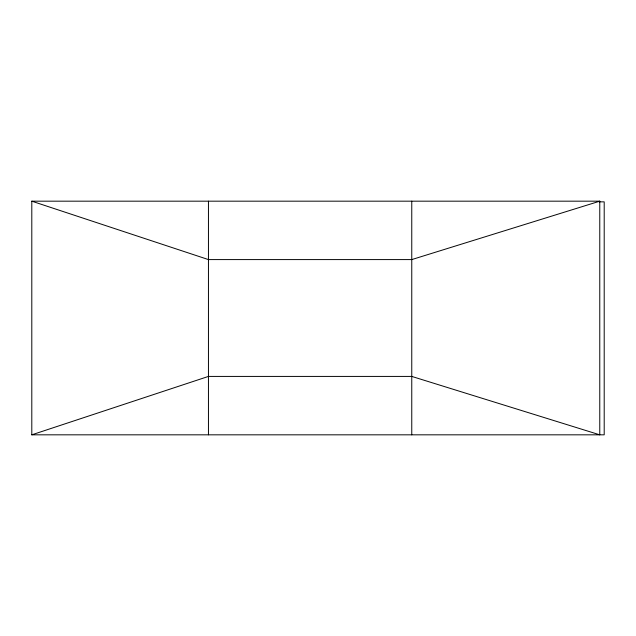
<?xml version="1.0" encoding="UTF-8"?>
<svg xmlns="http://www.w3.org/2000/svg" width="636" height="636" viewBox="0 0 636 636"><rect width="100%" height="100%" fill="white"/><g stroke="black" fill="none" stroke-linecap="round" stroke-linejoin="round"><path stroke-width="0.95" d="M31.8 434.825L208.449 376.417L411.762 376.417L599.772 434.825L599.772 201.175L31.8 201.175L31.8 434.825L604.2 434.825L604.2 201.851L599.231 201.851M599.772 201.175L411.762 259.583L208.449 259.583L31.8 201.175M411.762 201.175L411.762 434.825M208.449 201.175L208.449 434.825"/></g></svg>
